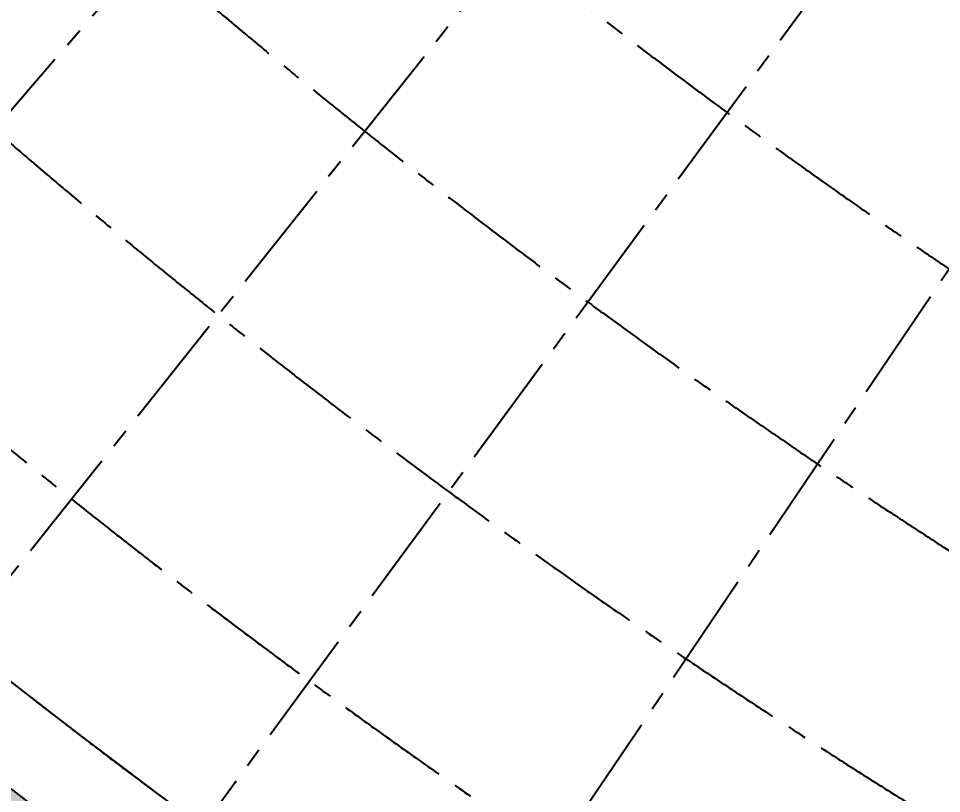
# Model space of a CAD drawing. Extents: x -668578 to 2331563, y -1202445 to 1620273.
# Drawn here: x 1839343 to 1869964, y 83412 to 109116 of the extents above; entities that cross this region are included whole.
import ezdxf

# ---------------------------------------------------------------- set-up
doc = ezdxf.new("R2010")
doc.units = 0
doc.linetypes.add('CENTER2', pattern=[28.575000000000003, 19.05, -3.175, 3.175, -3.175])
doc.linetypes.add('DASH', pattern=[0.35, 0.25, -0.1])
doc.layers.get('0').update_dxf_attribs({"color": 8})
doc.layers.get('Defpoints').update_dxf_attribs({"color": 8})
for name, color, linetype in [('#填充层', 8, 'Continuous'), ('#幕墙线-平面', 8, 'Continuous'), ('#标注', 8, 'Continuous'), ('#轴线', 8, 'CENTER2')]:
    doc.layers.add(name, color=color, linetype=linetype)
doc.styles.add('JHZX', font='jrs.shx', dxfattribs={"width": 0.6, "bigfont": 'jhz.shx'})
doc.dimstyles.new('JZBZ-400', dxfattribs={"dimscale": 400, "dimtxt": 3, "dimasz": 1.5, "dimexe": 1, "dimexo": 1, "dimgap": 0.5, "dimtad": 1, "dimdec": 0, "dimdsep": 46, "dimtxsty": 'JHZX', "dimblk1": 'ARCHTICK', "dimblk2": 'ARCHTICK', "dimsah": 1, "dimcen": 0, "dimclrd": 1, "dimclre": 1, "dimclrt": 2, "dimazin": 2, "dimtfac": 1, "dimtdec": 0, "dimtix": 1, "dimtmove": 0, "dimatfit": 3, "dimfxl": 0, "dimtolj": 1, "dimlwd": -1, "dimlwe": -1, "dimarcsym": 0})

# ---------------------------------------------------------------- blocks, each defined once
blk = doc.blocks.new('_ARCHTICK')
at = {"color": 0, "linetype": 'ByBlock', "const_width": 0.15}
blk.add_lwpolyline([(-0.5, -0.5), (0.5, 0.5)], dxfattribs=at)
blk = doc.blocks.new('*D2939')
at = {"layer": '#标注', "ltscale": 300, "transparency": 16777216}
for p, q in [((-1772.791618300945, -1481.365197545436), (-9341.748198340536, -7862.657879242006)), ((165913.7732030131, -92055.65823940704), (164727.0996400029, -101884.2800072265))]:
    blk.add_line(p, q, dxfattribs=at)
blk.add_arc((197092.1482162317, 166179.1797920645), 269610.2124900237, 220.1338192809485, 263.1156299250187, dxfattribs=at)
at = {"layer": 'Defpoints', "color": 0, "ltscale": 300, "transparency": 16777216}
for p in [(197092.1482162317, 166179.1797920645), (-1466.975190824596, -1223.535190204158), (40379.67516651106, -53208.30268940322), (165961.7196095993, -91658.54220838404)]:
    blk.add_point(p, dxfattribs=at)
at = {"layer": '#标注', "ltscale": 300, "transparency": 16777216, "xscale": 600, "yscale": 600, "zscale": 600}
for p, rotation in [((-9035.931770864163, -7604.827871900749), 130.1338192809485), ((164775.0460465892, -101487.1639762035), 353.1156299250187)]:
    blk.add_blockref('_ARCHTICK', p, dxfattribs=dict(at, rotation=rotation))
at = {"layer": '#标注', "ltscale": 300, "transparency": 16777216, "insert": (69341.55334645722, -70334.48968467087), "char_height": 1200, "attachment_point": 5, "rotation": 331.6247246029835, "style": 'JHZX'}
blk.add_mtext('\\A1;42.98°', dxfattribs=at)
blk = doc.blocks.new('*D3009')
at = {"layer": '#标注', "transparency": 16777216}
for p, q in [((-118332.0533967711, -26824.64793722799), (-122587.734480365, -32386.00196810864)), ((-122344.6506128666, -32068.33825698943), (-114261.6837806737, -38253.61775116907)), ((-110249.0865645783, -33009.92743140764), (-114504.7676481721, -38571.28146228828))]:
    blk.add_line(p, q, dxfattribs=at)
at = {"layer": 'Defpoints', "color": 0, "transparency": 16777216}
for p in [(-118088.9695292728, -26506.98422610878), (-110006.0026970799, -32692.26372028843), (-114261.6837806737, -38253.61775116907)]:
    blk.add_point(p, dxfattribs=at)
at = {"layer": '#标注', "transparency": 16777216, "xscale": 600, "yscale": 600, "zscale": 600}
for p, rotation in [((-122344.6506128666, -32068.33825698943), 142.5759192898521), ((-114261.6837806737, -38253.61775116907), 322.5759192898521)]:
    blk.add_blockref('_ARCHTICK', p, dxfattribs=dict(at, rotation=rotation))
at = {"layer": '#标注', "transparency": 16777216, "insert": (-117816.9994617734, -34525.65058184085), "char_height": 1200, "attachment_point": 5, "rotation": 322.5759192898521, "style": 'JHZX'}
blk.add_mtext('\\A1;10178', dxfattribs=at)
blk = doc.blocks.new('A$Caccc0cd0')
at = {"layer": '#标注'}
dim = blk.add_aligned_dim(p1=(-118088.9695292728, -26506.98422610878), p2=(-110006.0026970799, -32692.26372028842), distance=-7002.819442342535, dimstyle='JZBZ-400', override={"dimclrd": 256, "dimclre": 256, "dimclrt": 256}, dxfattribs=at)
dim.commit()
dim.dimension.update_dxf_attribs({"geometry": '*D3009', "text_midpoint": (-117816.9994617734, -34525.65058184085)})
blk = doc.blocks.new('DSGDFG')
at = {"layer": '#标注', "ltscale": 300}
blk.add_arc((197092.151355247, 166179.1920613433), 257800.0000000007, 220.1360728823768, 263.1156295571803, dxfattribs=at)
at = {"layer": '#轴线', "ltscale": 200}
for p, q in [((73225.44183079689, 22766.19309826035), (27342.7495747616, -30356.82997879386)), ((35227.40580910095, -36910.91378040868), (78982.85944990837, 17988.62162712382)), ((43365.92920727399, -43147.46462461073), (84924.37316075922, 13442.03373072462)), ((91040.72196919634, 9133.5161413241), (51745.48963866313, -49056.60982769798))]:
    blk.add_line(p, q, dxfattribs=at)
for radius in [206950.0000000004, 212800.0000000004, 220600.0000000004, 228400.0000000004, 236200.0000000004, 244000.0000000004, 251800.0000000004, 257800.0000000004]:
    blk.add_arc((197092.1513552468, 166179.1920613431), radius, 218.4388923744016, 265.1405841852512, dxfattribs=at)
at = {"layer": '#标注', "ltscale": 300}
blk.add_blockref('A$Caccc0cd0', (154502.6209182295, -8915.558944611956), dxfattribs=at)
dim = blk.add_angular_dim_3p(base=(40379.67516651106, -53208.30268940322), center=(197092.1482162317, 166179.1797920645), p1=(-1466.975190824596, -1223.535190204158), p2=(165961.7196095993, -91658.54220838402), dimstyle='JZBZ-400', override={"dimclrd": 256, "dimclre": 256, "dimclrt": 256}, dxfattribs=at)
dim.commit()
dim.dimension.update_dxf_attribs({"geometry": '*D2939', "text_midpoint": (69341.55334645722, -70334.48968467087)})

msp = doc.modelspace()

# ---------------------------------------------------------------- hatches: boundary and pattern name
at = {"layer": '#填充层', "ltscale": 5}
h = msp.add_hatch(dxfattribs=at)
h.set_pattern_fill('DOTS', color=256, scale=300)
h.set_pattern_definition([(0, (1499898.777027618, 275661.4264817045), (238.125, 476.25), [0, -476.25])])
edge = h.paths.add_edge_path()
edge.add_arc((1998041.042641134, 290089.1790490784), 212150.0001212435, 224.3647387364231, 231.4182566495714)
edge.add_arc((1880639.377661224, 142933.0994745146), 23899.99999996787, 231.4170050581651, 231.4281163755798, ccw=False)
edge.add_arc((1998041.041833147, 290089.1790261111), 212149.9999981955, 224.791623623445, 231.4170050581662, ccw=False)
edge.add_arc((1845638.605482547, 138791.2613483178), 2600.000000023452, 44.79162362344444, 134.6582207606725)
edge.add_line((1843811.127333052, 140640.6730421383), (1813046.80570974, 110241.2083158725))
edge.add_arc((1814874.283859095, 108391.7966221938), 2599.999999824225, 134.6582207606739, 224.7692622628194)
edge.add_arc((1998041.052196158, 290089.2003868584), 260600.0223987818, 224.7692622628247, 258.9716249574054)
edge.add_arc((1945824.440835985, 35390.11711611156), 2603.489272786861, 258.4139656384989, 335.2899882656666, ccw=False)
edge.add_arc((1998042.505644158, 290091.8640560764), 262602.924246366, 224.4160131631947, 258.4139656384982, ccw=False)
edge.add_arc((1812328.368808941, 108125.4385919187), 2600.000000017264, 134.6582207606671, 224.4160131631965, ccw=False)
edge.add_line((1810500.89065945, 109974.850285735), (1842688.115804531, 141780.3432660427))
edge.add_arc((1844515.594162128, 139930.931361622), 2600.000296096036, 44.36473873642501, 134.6582207606679, ccw=False)

# ---------------------------------------------------------------- linework, layer by layer
at = {"layer": '#幕墙线-平面', "linetype": 'DASH'}
msp.add_lwpolyline([(1842688.11601623, 141780.3434752305), (1810500.89065945, 109974.8502857349, 0.4129759503049449), (1810471.248327799, 106305.7948029831, 0.1494418678029234), (1945301.558270538, 32839.6759354003, 0.4147260606000924), (1948375.792876079, 34871.69724668039), (1957326.629145737, 79227.8524036312, 0.4131228733560754), (1955301.792797734, 82288.84441443917, -0.1495092029449499), (1846374.342524075, 141748.9126779896, 0.4157145913370236), (1842688.116017671, 141780.3434766544)], format="xyb", close=True, dxfattribs=at)
msp.add_lwpolyline([(1980760.772420378, 111938.6666949304, 1.469013519983646), (1934860.824817885, 99959.41677931795), (1932425.838194127, 92551.34833694863, -0.06531639655468416), (1883692.228229756, 116160.8885729823, 0.08934789545122705), (1875833.072975192, 119514.8982711592), (1875302.354743649, 119636.4458228406, -0.1125361045484937), (1865732.723067748, 124250.5045660077, -0.0289167358602207), (1847482.280702314, 140623.2095374942, 0.4135317777768934), (1843809.650820486, 140640.8420184202), (1813045.329197175, 110241.3772921546, 0.4147813150809291), (1813026.940849248, 106560.9066498622, 0.1704931411937264), (1968409.02961847, 31179.34172008411, 0.4123966734240728), (1971284.445578928, 33451.00576550615), (1980760.771450395, 111938.6585777548)], format="xyb", dxfattribs=at)

# ---------------------------------------------------------------- block references
at = {"layer": '#标注'}
msp.add_blockref('DSGDFG', (1800948.890479236, 123909.9869659735), dxfattribs=at)

doc.saveas('drawing.dxf')
